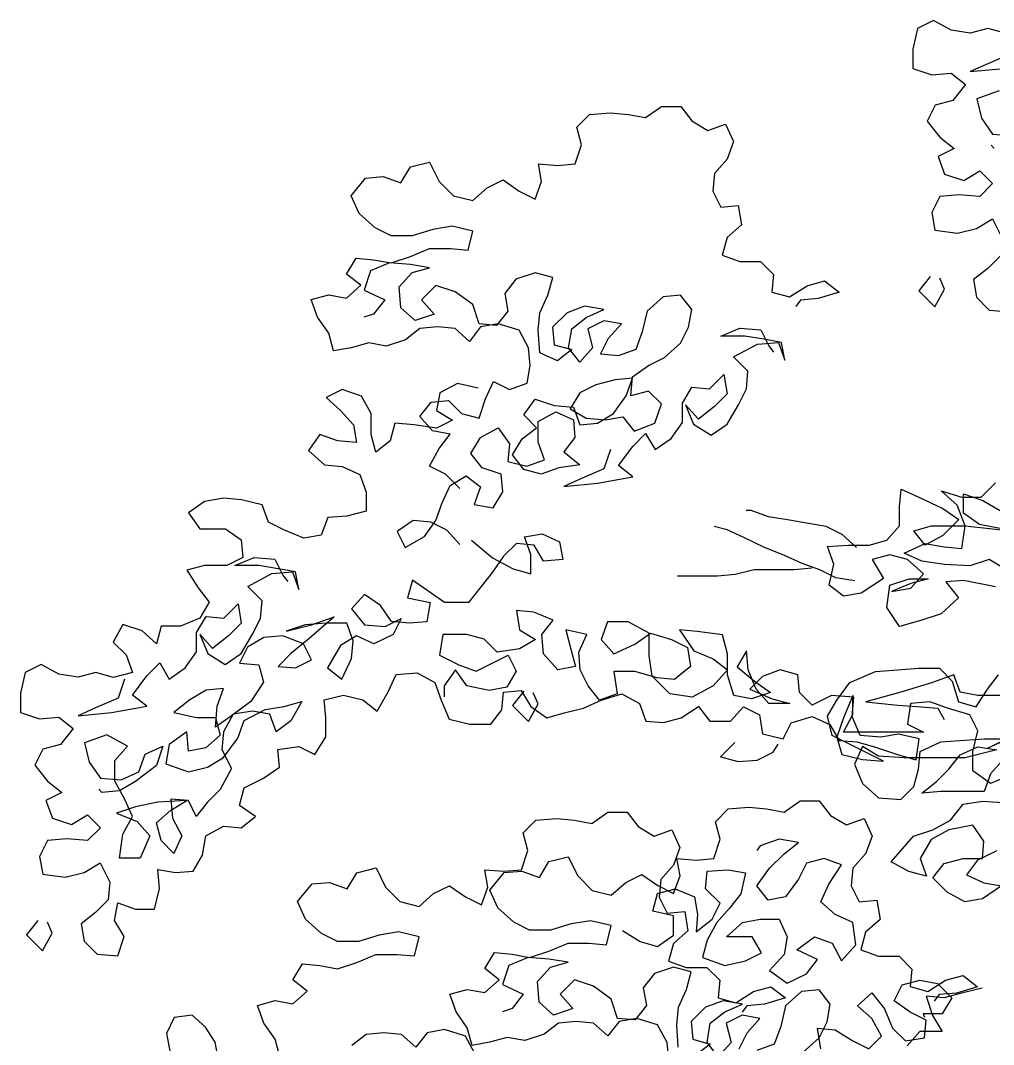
# Model space of a CAD drawing. Header units: millimetres. Extents: x 92.2 to 172.4, y 6.8 to 63.1.
# Drawn here: x 130.978 to 132.427, y 37.018 to 38.542 of the extents above; entities that cross this region are included whole.
import ezdxf

# ---------------------------------------------------------------- set-up
doc = ezdxf.new("R2010")
doc.units = ezdxf.units.MM
doc.layers.add('VEGETAÇÃO', color=64, linetype='Continuous')

# ---------------------------------------------------------------- blocks, each defined once
blk = doc.blocks.new('A$C6B776F95')
for points in [[(1381.4, 5293.2), (1358.8, 5299.4), (1336.1, 5293.2), (1311.4, 5297.3), (1288.8, 5309.7), (1268.2, 5299.4), (1262, 5272.7), (1262, 5248), (1286.7, 5239.7), (1311.4, 5241.7), (1329.9, 5227.3), (1313.4, 5206.7), (1290.7, 5200.6), (1280.4, 5180), (1296.9, 5159.4), (1315.4, 5144.9), (1294.8, 5134.7), (1303, 5112), (1327.7, 5103.7), (1348.3, 5116.1), (1364.8, 5099.6), (1348.3, 5083.1), (1321.5, 5085.2), (1296.8, 5083.2), (1286.5, 5062.6), (1290.6, 5039.9), (1319.4, 5035.8), (1344.1, 5041.9), (1364.7, 5054.3), (1377.1, 5029.6)], [(1375, 5006.9), (1358.5, 4990.4), (1340, 4976.1), (1344.1, 4953.4), (1360.5, 4936.9), (1387.3, 4934.8)], [(1373.1, 5219), (1344.3, 5208.8), (1350.4, 5184), (1364.8, 5163.4), (1391.6, 5161.3)], [(1366.9, 5144.9), (1362.8, 5149)], [(1387.6, 5266.4), (1358.7, 5254), (1336.1, 5243.8), (1379.3, 5247.8)], [(678.7, 4707.1), (660.2, 4725.6), (639.6, 4736), (652, 4758.6), (666.4, 4777.1), (643.7, 4781.3), (627.3, 4799.8), (641.7, 4818.3), (664.4, 4820.4), (680.8, 4803.9), (703.5, 4797.7), (711.7, 4822.4), (722.1, 4845), (742.6, 4834.7), (765.3, 4842.9), (769.4, 4865.6), (767.4, 4888.2), (755.1, 4910.9), (728.3, 4919.2), (705.6, 4915.1), (691.2, 4896.5), (672.7, 4913), (650, 4915.1), (627.4, 4913.1), (608.8, 4898.7), (584.1, 4890.5), (561.5, 4894.6), (538.8, 4888.4), (516.2, 4884.3), (510, 4907), (495.6, 4927.6), (487.4, 4950.3), (510, 4956.4), (532.7, 4952.3), (551.2, 4968.8), (532.7, 4983.2), (545.1, 5003.8), (567.7, 5001.7), (590.4, 4997.5), (615.1, 5005.8), (639.8, 5016), (666.6, 5016), (689.3, 5013.9), (695.5, 5038.6), (668.7, 5044.8), (644, 5040.7), (617.2, 5032.5), (590.4, 5032.6), (569.8, 5042.9), (549.3, 5061.4), (539, 5084.1), (557.5, 5106.7), (580.2, 5108.8), (602.8, 5100.5), (615.2, 5121.1), (639.9, 5127.2), (652.3, 5102.5), (670.8, 5084), (695.5, 5077.8), (714, 5094.2), (734.7, 5104.5), (755.2, 5090.1), (775.8, 5079.8), (784.1, 5102.4), (780, 5125.1), (804.7, 5123), (827.3, 5125), (835.6, 5149.7), (829.4, 5172.4), (845.9, 5188.8), (872.7, 5190.9), (895.4, 5188.8), (918, 5184.6), (938.6, 5199), (963.3, 5199), (977.7, 5180.5), (998.3, 5168.1), (1021, 5176.3), (1031.2, 5153.7), (1023, 5131), (1006.5, 5112.5), (1004.4, 5089.8), (1014.7, 5069.2), (1037.3, 5071.3), (1041.4, 5046.6), (1022.9, 5030.1), (1016.7, 5007.5), (1039.3, 4999.2), (1066.1, 4999.2), (1082.6, 4982.7), (1080.5, 4960), (1103.1, 4953.8), (1125.8, 4968.2), (1148.5, 4974.4), (1167, 4959.9), (1140.2, 4951.7), (1117.6, 4949.7), (1111.4, 4941.5)], [(678.6, 4635), (662.2, 4653.6), (641.6, 4663.9), (618.9, 4666), (598.3, 4651.6), (608.6, 4631), (633.3, 4645.4), (647.8, 4665.9), (656, 4688.6), (666.3, 4711.2), (686.9, 4723.6), (705.5, 4709.1), (697.2, 4686.5), (721.9, 4682.3), (734.3, 4702.9), (732.2, 4725.6), (707.5, 4733.8), (693.1, 4752.4), (705.5, 4773), (728.2, 4785.3), (742.6, 4764.7), (740.5, 4742), (765.2, 4735.8), (787.9, 4744.1), (779.6, 4766.7), (779.7, 4793.5), (802.3, 4805.8), (825, 4795.5), (827, 4772.9), (812.6, 4754.3), (833.2, 4737.8), (806.4, 4733.8), (783.7, 4725.5), (761.1, 4731.7), (746.7, 4750.3), (759.1, 4770.9), (777.6, 4785.3), (761.1, 4801.8), (775.6, 4822.3), (800.3, 4814.1), (825, 4812), (833.2, 4789.3), (855.9, 4791.4), (876.5, 4803.7), (893, 4826.3), (901.2, 4849), (878.6, 4846.9), (853.9, 4840.8), (833.3, 4830.5), (820.9, 4809.9), (841.5, 4797.6), (866.2, 4795.5), (888.8, 4799.6), (903.2, 4781), (930, 4791.3), (938.3, 4816), (921.8, 4832.5), (899.1, 4826.3), (901.2, 4851), (921.8, 4865.4), (942.4, 4875.7), (963, 4894.2), (973.4, 4914.8), (977.5, 4937.5), (963.1, 4956), (940.5, 4954), (919.8, 4935.5), (913.6, 4908.7), (905.4, 4886.1), (882.7, 4877.8), (860.1, 4879.9), (870.4, 4900.5), (886.9, 4919), (864.2, 4923.2), (843.6, 4912.9), (849.8, 4888.2), (833.3, 4869.6), (818.9, 4888.2), (823, 4912.9), (841.6, 4927.3), (864.2, 4937.6), (839.5, 4941.7), (816.9, 4933.5), (798.3, 4915), (800.4, 4892.3), (823, 4886.1), (804.5, 4871.7), (781.8, 4882), (779.8, 4910.9), (781.9, 4933.5), (792.2, 4956.2), (798.4, 4978.8), (775.7, 4985), (751, 4976.8), (736.6, 4958.3), (740.7, 4935.6), (726.2, 4917.1), (703.6, 4919.2), (695.4, 4943.9), (672.7, 4960.4), (648, 4968.7), (629.5, 4950.1), (645.9, 4931.6), (621.2, 4923.4), (602.7, 4939.9), (600.7, 4966.6), (617.2, 4985.2), (639.8, 4991.3), (615.1, 4995.5), (588.3, 4997.5), (563.6, 4987.3), (555.4, 4962.6), (582.1, 4950.2), (567.7, 4931.7), (555.3, 4927.6)], [(1284.4, 4980.2), (1269.9, 4961.7), (1290.5, 4941.1), (1302.9, 4963.7), (1296.7, 4978.1)], [(872.6, 4757.3), (864.3, 4732.5), (835.5, 4720.2), (812.8, 4709.9), (856.1, 4714), (901.4, 4722.2), (882.9, 4736.7), (901.4, 4761.3), (917.9, 4777.8), (930.2, 4757.2), (950.9, 4771.6), (965.3, 4792.2), (965.3, 4816.9), (977.7, 4837.5), (1000.3, 4835.4), (1018.9, 4853.9), (1023, 4829.2), (1006.5, 4812.7), (985.9, 4796.3), (969.4, 4814.8), (979.7, 4790.1), (1002.3, 4775.7), (1022.9, 4790.1), (1037.4, 4814.8), (1047.7, 4835.3), (1049.8, 4858), (1031.3, 4876.6), (1062.2, 4893), (1088.9, 4895), (1097.2, 4872.4), (1093.1, 4895), (1070.4, 4899.2), (1045.7, 4903.3), (1014.8, 4903.3), (1039.5, 4913.6), (1066.3, 4911.5), (1076.6, 4890.9), (1082.8, 4882.7)], [(702.4, 4836.3), (675.6, 4842.5), (653, 4830.2), (648.8, 4807.6), (669.4, 4795.2), (648.8, 4784.9), (620, 4789), (595.3, 4791.1), (589.1, 4768.5), (570.5, 4754.1), (564.4, 4776.7), (564.4, 4803.5), (552.1, 4826.2), (527.4, 4834.4), (506.8, 4824.2), (525.3, 4807.7), (541.7, 4789.1), (545.8, 4766.5), (521.1, 4768.5), (498.5, 4776.8), (484, 4756.2), (504.6, 4737.7), (527.3, 4735.6), (549.9, 4725.3), (558.1, 4702.6), (558.1, 4677.9), (533.4, 4671.7), (508.7, 4669.7), (500.4, 4647.1), (477.8, 4643), (453.1, 4653.3), (432.5, 4663.6), (424.3, 4686.3), (397.5, 4692.5), (374.8, 4694.5), (350.1, 4690.4), (329.5, 4676), (343.9, 4655.4), (376.9, 4655.4), (397.4, 4641), (399.5, 4618.3), (378.9, 4608), (350, 4608.1), (327.4, 4601.9), (341.8, 4579.2), (356.2, 4560.7), (343.8, 4540.1), (319.1, 4529.8), (294.4, 4529.9), (288.2, 4507.2), (269.7, 4523.7), (244.9, 4532), (232.6, 4509.3), (249, 4492.8), (257.2, 4470.2), (232.5, 4464), (209.9, 4470.2), (187.2, 4464.1), (162.5, 4468.2), (139.9, 4480.6), (119.3, 4470.3), (113.1, 4443.5), (113, 4418.8), (137.7, 4410.6), (162.5, 4412.6), (181, 4398.2), (164.5, 4377.6), (141.8, 4371.4), (131.5, 4350.8), (148, 4330.2), (166.5, 4315.8), (145.9, 4305.5), (154.1, 4282.9), (178.8, 4274.6), (199.4, 4286.9), (215.9, 4270.5), (199.4, 4254), (172.6, 4256.1), (147.9, 4254), (137.6, 4233.5), (141.7, 4210.8), (170.5, 4206.7), (195.2, 4212.8), (215.8, 4225.1), (228.2, 4200.4), (226.1, 4177.8), (209.6, 4161.3), (191, 4146.9), (195.1, 4124.3), (211.6, 4107.8), (238.4, 4105.7), (246.6, 4130.4), (234.3, 4151), (238.4, 4173.6), (261.1, 4165.4), (285.8, 4165.4), (292, 4192.1), (290, 4216.8), (312.6, 4212.7), (335.3, 4214.7), (347.6, 4235.3), (351.8, 4260), (374.4, 4272.4), (397.1, 4270.3), (415.6, 4284.7), (395.1, 4299.1), (401.3, 4321.8), (426, 4334.1), (446.6, 4348.5), (444.6, 4371.2), (471.3, 4375.2), (491.9, 4364.9), (506.4, 4387.6), (506.4, 4412.3), (504.3, 4434.9), (529.1, 4441.1), (553.8, 4434.9), (572.3, 4420.5), (586.7, 4445.2), (597, 4467.8), (623.8, 4469.8), (646.5, 4457.5), (654.7, 4434.8), (664.9, 4410.1), (691.7, 4403.9), (718.5, 4403.9), (732.9, 4422.4), (735, 4445), (757.6, 4447.1), (770, 4426.5), (790.6, 4412), (813.2, 4418.2), (837.9, 4424.3), (860.6, 4434.6), (887.4, 4442.8), (910, 4430.4), (918.2, 4407.8), (940.9, 4405.7), (963.6, 4411.9), (986.2, 4426.3), (1000.6, 4407.7), (1027.4, 4407.7), (1043.9, 4426.2), (1064.5, 4415.9), (1068.6, 4391.2), (1095.3, 4385), (1105.6, 4405.6), (1132.4, 4413.8), (1155.1, 4403.5), (1167.4, 4382.8), (1190.1, 4380.8), (1212.7, 4374.6), (1243.6, 4364.2), (1266.2, 4358), (1270.4, 4384.8), (1243.6, 4391), (1220.9, 4386.9), (1194.2, 4389), (1183.9, 4413.7), (1186, 4438.4), (1157.2, 4440.5), (1132.4, 4428.2), (1116, 4444.7), (1113.9, 4467.3), (1091.3, 4473.5), (1068.6, 4465.3), (1052.1, 4448.9), (1081, 4436.5), (1103.6, 4430.3), (1076.8, 4430.3), (1060.4, 4448.8), (1050.1, 4473.6), (1048.1, 4498.3), (1035.7, 4477.7), (1058.3, 4459.1), (1078.9, 4444.7), (1054.2, 4436.5), (1031.5, 4440.6), (1023.3, 4467.4), (1023.3, 4494.2), (1017.2, 4518.9), (984.2, 4523.1), (961.6, 4525.1), (980.1, 4498.3), (1004.8, 4488), (1023.3, 4473.6), (1004.8, 4453), (978, 4438.6), (949.2, 4442.8), (926.5, 4465.4), (922.4, 4492.2), (922.5, 4521), (895.7, 4535.5), (868.9, 4535.5), (860.7, 4512.9), (877.1, 4494.3), (903.9, 4506.7), (924.5, 4521), (951.3, 4512.8), (971.9, 4502.5), (976, 4477.8), (955.4, 4461.3), (932.7, 4463.4), (903.9, 4471.6), (877.1, 4471.7), (881.2, 4442.8), (858.5, 4434.6), (844.1, 4453.2), (833.9, 4473.8), (831.8, 4496.4), (842.1, 4519.1), (815.4, 4525.3), (821.5, 4500.5), (827.7, 4477.9), (805, 4473.8), (786.5, 4494.4), (784.5, 4519.1), (798.9, 4537.6), (774.2, 4548), (751.6, 4550), (755.7, 4525.3), (776.2, 4512.9), (755.6, 4500.6), (726.8, 4496.5), (710.3, 4513), (687.7, 4519.2), (656.8, 4519.2), (652.7, 4492.5), (677.4, 4480.1), (700, 4471.8), (741.2, 4492.4), (751.5, 4471.8), (739.1, 4451.2), (716.5, 4447.1), (687.6, 4453.3), (673.2, 4473.9), (658.8, 4453.3), (658.8, 4438.9)], [(1368.4, 4580.6), (1327.2, 4588.9), (1304.6, 4586.9), (1321, 4566.3), (1298.4, 4545.7), (1273.7, 4537.5), (1244.8, 4529.3), (1228.4, 4554), (1232.5, 4582.8), (1257.2, 4591), (1281.9, 4591), (1259.3, 4584.8), (1234.6, 4574.6), (1259.3, 4578.7), (1275.8, 4597.2), (1255.2, 4615.7), (1232.5, 4621.9), (1209.9, 4615.8), (1224.3, 4591.1), (1195.4, 4572.5), (1172.8, 4568.5), (1154.3, 4582.9), (1160.5, 4609.6), (1152.2, 4632.3), (1179, 4634.3), (1205.8, 4634.3), (1228.4, 4640.5), (1244.9, 4659), (1245, 4683.7), (1247, 4706.4), (1269.7, 4696), (1300.6, 4681.6), (1321.1, 4667.2), (1300.5, 4646.6), (1277.9, 4634.3), (1263.5, 4652.8), (1286.1, 4659), (1329.4, 4658.9), (1407.6, 4650.6)], [(1378.8, 4654.8), (1347.9, 4661), (1327.3, 4675.4), (1327.3, 4700.1), (1352.1, 4691.8), (1376.8, 4677.4)], [(1380.8, 4603.3), (1360.2, 4615.6), (1335.5, 4607.4), (1302.6, 4609.5), (1273.7, 4613.7), (1251.1, 4624), (1277.9, 4636.3), (1302.6, 4632.2), (1325.2, 4630.1), (1329.4, 4658.9), (1319.1, 4685.7), (1298.5, 4704.3), (1325.3, 4696), (1350, 4696), (1368.6, 4714.5)], [(1189.6, 4631.3), (1171.1, 4647.8), (1150.5, 4658.2), (1127.9, 4662.3), (1103.1, 4666.4), (1076.4, 4670.6), (1053.7, 4678.8), (1047.6, 4678.8)], [(1187.5, 4588.1), (1162.8, 4592.2), (1142.2, 4602.6), (1119.6, 4610.8), (1096.9, 4621.1), (1070.2, 4631.5), (1045.5, 4643.8), (1022.8, 4654.1), (1006.4, 4658.3)], [(694, 4640.7), (720.7, 4618), (747.5, 4603.6), (770.1, 4597.4), (770.2, 4622.1), (761.9, 4644.8), (784.6, 4648.9), (807.2, 4638.5), (811.3, 4615.9), (786.6, 4613.8), (774.3, 4634.4), (751.6, 4636.5), (735.2, 4620.1), (720.7, 4599.5), (706.3, 4581), (689.8, 4560.4), (658.9, 4560.4), (617.7, 4589.3), (611.5, 4566.6), (640.4, 4560.4), (636.2, 4535.7), (613.6, 4533.7), (590.9, 4535.8), (576.5, 4556.4), (555.9, 4570.8), (539.5, 4552.3), (555.9, 4531.7), (582.7, 4529.6), (603.3, 4539.9), (593, 4519.3), (568.2, 4507), (545.6, 4517.3), (525, 4504.9), (508.5, 4476.1), (527, 4461.7), (539.4, 4488.4), (541.5, 4511.1), (533.3, 4533.8), (506.5, 4533.8), (479.7, 4531.8), (455, 4523.5), (487.9, 4531.7), (516.8, 4542), (483.8, 4513.2), (461.1, 4494.7), (444.7, 4478.2), (467.3, 4476.2), (487.9, 4486.4), (477.6, 4507), (450.9, 4517.4), (426.2, 4515.3), (405.5, 4503), (395.2, 4482.4), (419.9, 4480.3), (426.1, 4457.7), (409.6, 4433), (384.9, 4414.5), (364.3, 4400.1), (366.4, 4426.8), (374.6, 4449.5), (352, 4447.4), (331.3, 4435.1), (310.7, 4418.6), (339.6, 4412.4), (364.3, 4412.4), (370.4, 4389.8), (351.9, 4373.3), (329.2, 4369.2), (327.2, 4393.9), (304.5, 4377.5), (300.4, 4352.8), (329.2, 4342.4), (353.9, 4348.6), (374.5, 4360.9), (393.1, 4385.6), (401.3, 4408.3), (428.1, 4422.7), (452.8, 4426.7), (475.5, 4432.9), (461.1, 4408.2), (442.5, 4393.8), (434.3, 4416.5), (411.7, 4420.6), (386.9, 4416.5), (374.6, 4393.9), (372.5, 4371.2), (384.8, 4346.5), (370.4, 4319.7), (353.9, 4303.3), (339.4, 4284.8), (329.2, 4305.4), (306.5, 4307.4), (308.6, 4282.7), (320.9, 4260.1), (310.6, 4237.4), (294.1, 4253.9), (288, 4276.6), (306.5, 4293), (327.1, 4305.4), (290, 4303.3), (261.2, 4297.2), (236.5, 4289), (263.2, 4278.6), (279.7, 4260.1), (267.3, 4231.3), (240.6, 4231.3), (244.7, 4262.2), (257.1, 4284.8), (246.8, 4307.5), (234.5, 4330.2), (234.5, 4356.9), (251, 4375.4), (224.2, 4389.9), (195.4, 4379.6), (201.5, 4354.9), (215.9, 4334.3), (242.7, 4332.2), (265.4, 4342.5), (273.6, 4365.1), (296.3, 4375.4), (288, 4350.7), (261.2, 4330.1), (240.6, 4317.8), (218, 4315.8), (213.9, 4319.9)], [(246.9, 4461.9), (238.7, 4437.2), (209.8, 4424.9), (187.2, 4414.6), (230.4, 4418.7), (275.7, 4426.9), (257.2, 4441.3), (275.8, 4466), (292.3, 4482.5), (304.6, 4461.9), (325.2, 4476.3), (339.6, 4496.9), (339.7, 4521.6), (352, 4542.2), (374.7, 4540.1), (393.2, 4558.6), (397.3, 4533.9), (380.8, 4517.4), (360.2, 4501), (343.8, 4519.5), (354.1, 4494.8), (376.7, 4480.4), (397.3, 4494.8), (411.7, 4519.5), (422.1, 4540), (424.1, 4562.7), (405.6, 4581.2), (436.5, 4597.7), (463.3, 4599.7), (471.5, 4577.1), (467.4, 4599.7), (444.8, 4603.9), (420.1, 4608), (389.2, 4608), (413.9, 4618.3), (440.7, 4616.2), (450.9, 4595.6), (457.1, 4587.4)], [(1131.9, 4604.6), (1109.3, 4602.6), (1057.8, 4602.6), (1033.1, 4596.5), (1010.4, 4594.4), (958.9, 4594.5)], [(1370.2, 4240.8), (1345.5, 4228.5), (1331, 4210), (1353.7, 4199.7), (1376.3, 4195.5), (1351.6, 4179.1), (1328.9, 4175), (1306.3, 4187.3), (1287.8, 4205.9), (1302.2, 4224.4), (1326.9, 4230.6), (1351.6, 4230.6), (1353.7, 4253.2), (1339.3, 4273.8), (1308.4, 4267.7), (1285.8, 4255.3), (1271.3, 4230.6), (1279.5, 4208), (1256.9, 4214.2), (1234.2, 4226.5), (1263.1, 4259.5), (1287.8, 4267.7), (1310.5, 4280), (1327, 4300.6), (1351.7, 4304.7), (1384.6, 4302.6)], [(1380.6, 4360.3), (1362, 4339.7), (1353.8, 4317), (1298.2, 4317.1), (1273.5, 4315.1), (1292, 4329.5), (1308.5, 4345.9), (1322.9, 4364.4), (1345.6, 4374.7), (1370.3, 4370.6), (1329.1, 4360.3), (1250.8, 4360.4), (1217.9, 4362.5), (1197.3, 4374.8), (1187, 4352.2), (1197.3, 4327.5), (1217.8, 4308.9), (1246.7, 4306.8), (1263.2, 4323.3), (1269.4, 4346), (1271.4, 4368.6), (1298.2, 4380.9), (1329.1, 4383), (1353.8, 4385), (1384.7, 4385), (1357.9, 4372.6), (1378.5, 4382.9)], [(1386.7, 4337.6), (1362, 4327.3), (1339.4, 4343.8), (1339.4, 4368.5), (1345.6, 4395.3), (1335.3, 4415.9), (1306.5, 4424.2), (1283.9, 4432.4), (1259.1, 4430.4), (1255, 4403.6), (1275.6, 4393.3), (1172.6, 4393.4), (1185, 4416), (1185, 4440.8), (1172.6, 4411.9), (1164.4, 4387.2), (1170.5, 4364.6), (1197.3, 4358.4), (1224.1, 4356.3), (1158.2, 4389.3), (1152, 4414), (1164.4, 4434.6), (1180.9, 4457.2), (1213.9, 4471.6), (1242.7, 4473.7), (1269.5, 4475.7), (1296.3, 4475.7), (1312.7, 4459.2), (1320.9, 4432.4), (1343.6, 4426.2), (1358, 4448.8), (1372.4, 4467.4)], [(1399.2, 4440.6), (1345.6, 4440.6), (1323, 4444.8), (1314.8, 4467.4), (1285.9, 4457.1), (1246.8, 4444.8), (1201.5, 4432.5), (1242.7, 4428.3), (1267.4, 4426.3), (1294.1, 4424.2), (1302.4, 4409.8)], [(761.1, 4446.4), (746.7, 4427.9), (767.2, 4407.3), (779.6, 4429.9), (773.4, 4444.3)], [(1032.9, 4380.2), (1014.3, 4361.7), (1037, 4355.5), (1061.7, 4357.6), (1082.3, 4367.8), (1088.5, 4378.1)], [(947.8, 3971.4), (945.7, 3994.1), (933.4, 4016.8), (906.6, 4025), (884, 4020.9), (869.5, 4002.4), (851, 4018.9), (828.4, 4021), (805.7, 4018.9), (787.2, 4004.5), (762.4, 3996.3), (739.8, 4000.5), (717.1, 3994.3), (694.5, 3990.2), (688.3, 4012.9), (673.9, 4033.5), (665.7, 4056.1), (688.4, 4062.3), (711, 4058.2), (729.6, 4074.6), (711, 4089), (723.4, 4109.6), (746.1, 4107.5), (768.7, 4103.4), (793.4, 4111.6), (818.2, 4121.9), (844.9, 4121.9), (867.6, 4119.8), (873.8, 4144.5), (847, 4150.7), (822.3, 4146.6), (795.5, 4138.4), (768.7, 4138.4), (748.2, 4148.7), (727.6, 4167.3), (717.3, 4189.9), (735.9, 4212.6), (758.5, 4214.6), (781.2, 4206.4), (793.5, 4226.9), (818.3, 4233.1), (830.6, 4208.4), (849.1, 4189.8), (873.8, 4183.6), (892.4, 4200.1), (913, 4210.4), (933.6, 4195.9), (954.1, 4185.6), (962.4, 4208.3), (958.3, 4230.9), (983, 4228.8), (1005.7, 4230.9), (1013.9, 4255.6), (1007.8, 4278.2), (1024.3, 4294.7), (1051, 4296.7), (1073.7, 4294.6), (1096.3, 4290.5), (1116.9, 4304.9), (1141.6, 4304.9), (1156, 4286.3), (1176.6, 4274), (1199.3, 4282.2), (1209.6, 4259.5), (1201.3, 4236.9), (1184.8, 4218.3), (1182.7, 4195.7), (1193, 4175.1), (1215.7, 4177.1), (1219.8, 4152.4), (1201.2, 4136), (1195, 4113.3), (1217.7, 4105.1), (1244.4, 4105), (1260.9, 4088.5), (1258.8, 4065.9), (1281.5, 4059.7), (1304.1, 4074.1), (1326.8, 4080.2), (1345.3, 4065.8), (1318.5, 4057.6), (1295.9, 4055.6), (1289.7, 4047.3)], [(698.3, 3979.6), (686, 4002.2), (659.2, 4010.5), (636.6, 4006.4), (622.1, 3987.9), (603.6, 4004.4), (581, 4006.4), (558.3, 4004.4), (539.8, 3990)], [(447.1, 3975.7), (440.9, 3998.3), (426.5, 4018.9), (418.3, 4041.6), (441, 4047.8), (463.6, 4043.6), (482.2, 4060.1), (463.6, 4074.5), (476, 4095.1), (498.7, 4093), (521.3, 4088.9), (546, 4097.1), (570.8, 4107.4), (597.5, 4107.3), (620.2, 4105.3), (626.4, 4130), (599.6, 4136.2), (574.9, 4132.1), (548.1, 4123.9), (521.3, 4123.9), (500.8, 4134.2), (480.2, 4152.8), (469.9, 4175.4), (488.5, 4198), (511.1, 4200.1), (533.8, 4191.8), (546.1, 4212.4), (570.9, 4218.6), (583.2, 4193.8), (601.7, 4175.3), (626.4, 4169.1), (645, 4185.6), (665.6, 4195.8), (686.1, 4181.4), (706.7, 4171.1), (715, 4193.7), (710.9, 4216.4), (735.6, 4214.3), (758.3, 4216.3), (766.5, 4241), (760.4, 4263.7), (776.8, 4280.2), (803.6, 4282.2), (826.3, 4280.1), (848.9, 4276), (869.5, 4290.4), (894.2, 4290.3), (908.6, 4271.8), (929.2, 4259.4), (951.9, 4267.6), (962.2, 4245), (953.9, 4222.3), (937.4, 4203.8), (935.3, 4181.2), (945.6, 4160.6), (968.3, 4162.6), (972.4, 4137.9), (953.8, 4121.4), (947.6, 4098.8), (970.3, 4090.5), (997, 4090.5), (1013.5, 4074), (1011.4, 4051.4), (1034.1, 4045.2), (1056.7, 4059.6), (1079.4, 4065.7), (1097.9, 4051.3), (1071.1, 4043.1), (1048.5, 4041), (1042.3, 4032.8)], [(888.2, 4138.3), (910.8, 4123.9), (933.5, 4117.7), (954.1, 4132.1), (954.1, 4156.8), (927.3, 4163), (933.5, 4185.6), (956.2, 4191.8), (980.9, 4181.5), (985, 4158.8), (982.9, 4136.2), (1003.5, 4152.6), (1013.8, 4173.2), (995.3, 4191.7), (997.4, 4214.4), (1024.2, 4216.4), (1046.8, 4212.3), (1040.6, 4185.5), (1026.2, 4167), (1009.7, 4148.5), (997.3, 4125.8), (991.1, 4103.2), (1019.9, 4092.9), (1046.7, 4099), (1067.3, 4109.3), (1055, 4129.9), (1022, 4129.9), (1042.7, 4148.5), (1065.3, 4152.6), (1090, 4152.5), (1100.3, 4129.9), (1096.2, 4107.2), (1077.6, 4086.6), (1100.2, 4070.2), (1125, 4082.5), (1139.4, 4101), (1112.6, 4113.4), (1135.3, 4129.8), (1158, 4121.6), (1170.3, 4098.9), (1188.8, 4119.5), (1184.7, 4148.3), (1162.1, 4158.6), (1143.6, 4175.1), (1153.9, 4197.8), (1170.4, 4222.5), (1147.8, 4230.7), (1125.1, 4224.6), (1114.8, 4204), (1098.3, 4181.4), (1075.6, 4177.3), (1061.2, 4195.8), (1077.7, 4218.4), (1096.3, 4237), (1114.8, 4251.4), (1090.1, 4255.5), (1065.4, 4247.3), (1061.3, 4241.1)], [(135.5, 4151.1), (121, 4132.6), (141.6, 4112), (154, 4134.6), (147.8, 4149)], [(1120.8, 3981.6), (1141.4, 4000.1), (1151.7, 4020.7), (1155.8, 4043.3), (1141.4, 4061.9), (1118.8, 4059.8), (1098.2, 4041.3), (1092, 4014.6), (1083.7, 3991.9), (1061, 3983.7)], [(1038.4, 3985.8), (1048.7, 4006.4), (1065.2, 4024.9), (1042.5, 4029), (1021.9, 4018.7), (1028.1, 3994), (1011.6, 3975.5), (997.2, 3994), (1001.3, 4018.8), (1019.9, 4033.2), (1042.6, 4043.4), (1017.8, 4047.6), (995.2, 4039.4), (976.6, 4020.8), (978.7, 3998.2), (1001.3, 3992), (982.8, 3977.6)], [(960.1, 3987.9), (958.1, 4016.7), (960.2, 4039.4), (970.5, 4062), (976.7, 4084.7), (954, 4090.9), (929.3, 4082.7), (914.9, 4064.1), (919, 4041.5), (904.6, 4023), (881.9, 4025), (873.7, 4049.8), (851.1, 4066.3), (826.4, 4074.5), (807.8, 4056), (824.3, 4037.5), (799.5, 4029.2), (781, 4045.7), (779, 4072.5), (795.5, 4091), (818.1, 4097.2), (793.4, 4101.3), (766.7, 4103.4), (741.9, 4093.1), (733.7, 4068.4), (760.4, 4056), (746, 4037.5), (733.6, 4033.4)], [(1351.5, 4063.7), (1324.7, 4057.6), (1302, 4051.4), (1279.4, 4053.5), (1287.6, 4028.8), (1299.9, 4008.2), (1271.1, 4008.2), (1254.6, 3989.7)], [(1143.4, 3985.7), (1139.3, 4012.5), (1162, 4010.4), (1184.6, 3995.9), (1205.2, 3985.6), (1221.7, 4002.1), (1209.3, 4024.7), (1190.8, 4041.2), (1209.4, 4057.7), (1225.8, 4037.1), (1236.1, 4012.4), (1252.6, 3995.9), (1277.3, 4000), (1279.4, 4022.6), (1258.8, 4032.9), (1238.2, 4047.4), (1248.5, 4068), (1271.2, 4074.1), (1293.8, 4070), (1312.3, 4051.4), (1300, 4030.8), (1275.3, 4030.9), (1277.3, 4026.7)], [(369, 3967.1), (363.8, 3994.3), (351.5, 4013.7), (334.2, 4029), (310.9, 4026.2), (301, 4005.7), (306.2, 3978.5)]]:
    blk.add_lwpolyline(points)

msp = doc.modelspace()

# ---------------------------------------------------------------- block references
at = {"layer": 'VEGETAÇÃO', "color": 30, "xscale": 0.001156395325779158, "yscale": 0.001156395325779158, "zscale": 0.001156395325779158}
msp.add_blockref('A$C6B776F95', (130.847, 32.4024), dxfattribs=at)

doc.saveas('drawing.dxf')
